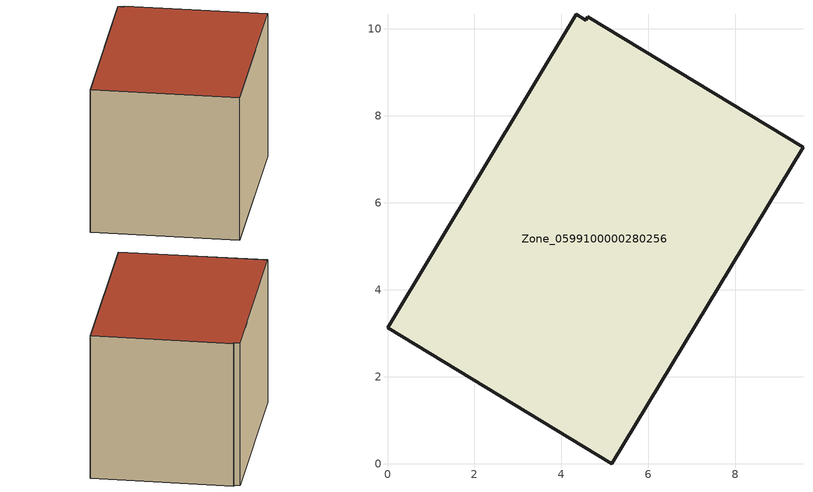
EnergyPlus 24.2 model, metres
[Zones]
Zone_0599100000280256
 floor ground (C_G): 4.34,10.34 4.56,10.2 4.61,10.28 9.56,7.28 5.16,0 0,3.12 z0
 wall outside (C_F): 5.16,0 9.56,7.28 4.61,10.28 4.56,10.2 4.34,10.34 0,3.12 5.16,0 z0:6.22
 roof outside (C_R): 4.56,10.2 4.34,10.34 0,3.12 5.16,0 9.56,7.28 4.61,10.28 z6.22
[BUILDING]
Pand.0599100000280256: North Axis=0; Terrain=City; Loads Convergence Tolerance Value=0.04; Temperature Convergence Tolerance Value=0.4; Solar Distribution=FullExterior; Maximum Number of Warmup Days=25; Minimum Number of Warmup Days=1
[Site:Location]
Rotterdam.The.Hague.AP_ZH_NLD Design_Conditions: Latitude=51.96; Longitude=4.45; Time Zone=1; Elevation=-4.5
[SITE:GROUNDTEMPERATURE:BUILDINGSURFACE]
18, 18, 18, 18, 18, 18, 18, 18, 18, 18, 18, 18
[MATERIAL] Thermal Absorptance=0.9; Solar Absorptance=0.7; Visible Absorptance=0.7
Name | Roughness | Thickness | Conductivity | Density | Specific Heat
G.TC.1946-1964 | MediumSmooth | 0.15 | 1 | 540 | 1210
F.TC.1946-1964 | Rough | 0.3 | 0.857143 | 1920 | 840
R.TC.1946-1964 | MediumRough | 0.2 | 0.235294 | 1500 | 1000
[CONSTRUCTION]
C_G: G.TC.1946-1964
C_F: F.TC.1946-1964
C_R: R.TC.1946-1964
[ZONE]
Zone_0599100000280256: Type=1; Multiplier=1; Ceiling Height=Autocalculate; Volume=Autocalculate; Floor Area=autocalculate; Part of Total Floor Area=Yes
[ZONEINFILTRATION:DESIGNFLOWRATE]
Infil_Zone_0599100000280256: Zone or ZoneList or Space or SpaceList=Zone_0599100000280256; Schedule=AlwaysOn; Design Flow Rate Calculation Method=Flow/Area; Flow Rate per Floor Area=0.003; Constant Term Coefficient=1; Temperature Term Coefficient=0; Velocity Term Coefficient=0; Velocity Squared Term Coefficient=0
[HVACTEMPLATE:ZONE:IDEALLOADSAIRSYSTEM]
Zone_0599100000280256: Maximum Heating Supply Air Temperature=50; Minimum Cooling Supply Air Temperature=13; Maximum Heating Supply Air Humidity Ratio=0.0156; Minimum Cooling Supply Air Humidity Ratio=0.0077; Heating Limit=NoLimit; Cooling Limit=NoLimit; Dehumidification Control Type=ConstantSensibleHeatRatio; Cooling Sensible Heat Ratio=0.7; Dehumidification Setpoint=60; Humidification Control Type=None; Humidification Setpoint=30; Outdoor Air Method=None; Outdoor Air Flow Rate per Person=0.00944; Outdoor Air Flow Rate per Zone Floor Area=0; Outdoor Air Flow Rate per Zone=0; Demand Controlled Ventilation Type=None; Outdoor Air Economizer Type=NoEconomizer; Heat Recovery Type=None; Sensible Heat Recovery Effectiveness=0.7; Latent Heat Recovery Effectiveness=0.65
[ZONECONTROL:THERMOSTAT]
ThermostatControl_Zone_0599100000280256: Zone or ZoneList=Zone_0599100000280256; Control Type Schedule=DualSetpointControlType; Control 1=Thermostat_Zone_0599100000280256; Temperature Difference Between Cutout And Setpoint=0
[THERMOSTATSETPOINT:DUALSETPOINT]
Thermostat_Zone_0599100000280256: Heating Setpoint Temperature Schedule=HeatingSetpoint_Zone_0599100000280256; Cooling Setpoint Temperature Schedule=CoolingSetpoint_Zone_0599100000280256
[SCHEDULE:COMPACT]
HeatingSetpoint_Zone_0599100000280256: Through: 12/31, For: AllDays, Until: 24:00, 21
CoolingSetpoint_Zone_0599100000280256: Through: 12/31, For: AllDays, Until: 24:00, 24
DualSetpointControlType: Through: 12/31, For: AllDays, Until: 24:00, 4
AlwaysOn: Through: 12/31, For: AllDays, Until: 24:00, 1
